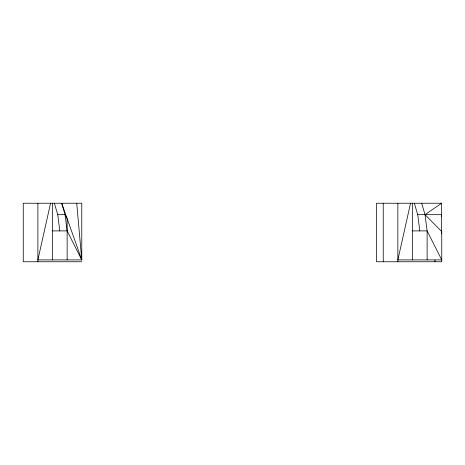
<?xml version="1.0" encoding="UTF-8"?>
<svg xmlns="http://www.w3.org/2000/svg" width="465" height="465" viewBox="0 0 465 465"><rect width="100%" height="100%" fill="white"/><g stroke="black" fill="none" stroke-linecap="round" stroke-linejoin="round"><path stroke-width="0.7" d="M441.529 216.12L441.64 203.24L425.027 214.679L427.12 230.896L427.12 259.912M441.477 233.703L441.64 214.679L417.715 214.679L414.362 203.24M50.551 203.24L37.88 259.912L81.764 259.912L81.764 203.24L23.25 203.24L23.25 261.76L81.764 261.76M410.531 203.24L397.86 259.912L441.75 259.912L427.12 230.896L412.49 230.896M441.75 203.24L376.464 203.24L376.464 261.76L441.75 261.76L441.75 231.576L425.027 214.679L421.679 203.24M54.382 203.24L57.73 214.679L65.048 214.679L67.14 218.608L67.14 259.912M52.51 230.896L67.14 230.896L81.764 259.912L76.725 203.24M81.764 259.912L61.694 203.24L65.048 214.679L67.14 230.896M417.715 214.679L419.808 230.896M57.73 214.679L59.822 230.896M434.984 259.912L434.984 261.76M412.49 203.24L412.49 259.912M397.86 203.24L397.86 261.76M383.236 203.24L383.236 261.76M52.51 203.24L52.51 259.912M37.88 203.24L37.88 261.76"/></g></svg>
